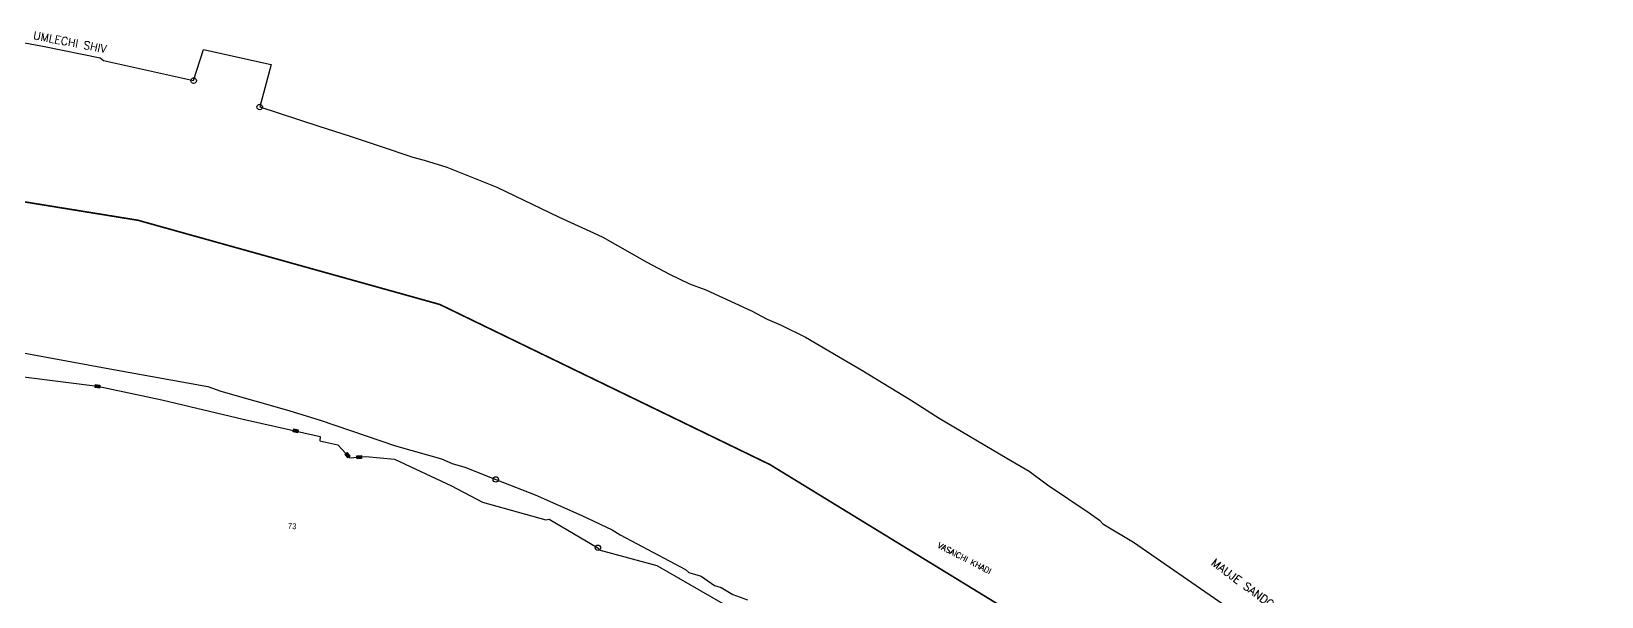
# Model space of a CAD drawing. Header units: metres. Extents: x 271592 to 276954, y 2137484 to 2140285.
# Drawn here: x 274428 to 276832, y 2139160 to 2140026 of the extents above; entities that cross this region are included whole.
import ezdxf

# ---------------------------------------------------------------- set-up
doc = ezdxf.new("R2010")
doc.units = ezdxf.units.M
doc.header["$LTSCALE"] = 0.3
doc.linetypes.add('DASHDOT', pattern=[1, 0.5, -0.25, 0, -0.25])
for name, color, linetype in [('OFF', 1, 'Continuous'), ('POLY_ROAD', 30, 'Continuous'), ('POLY_WATER', 4, 'Continuous'), ('SYM_STONE', 1, 'Continuous'), ('TEXT_MAPIN', 7, 'Continuous'), ('TEXT_MAPOUT', 7, 'Continuous'), ('TEXT_PARCEL', 7, 'Continuous'), ('V_BOUND_STREAM_LINE', 7, 'DASHDOT')]:
    doc.layers.add(name, color=color, linetype=linetype)
doc.styles.get("Standard").update_dxf_attribs({"font": 'simplex.shx'})
doc.styles.add('TEXT_MAP', font='', dxfattribs={"height": 1.8})
doc.styles.get('TEXT_MAP').set_extended_font_data('Kruti Dev 050')

# ---------------------------------------------------------------- blocks, each defined once
blk = doc.blocks.new('STONE')
at = {"layer": 'SYM_STONE'}
blk.add_circle((0, 0), 0.851, dxfattribs=at)
blk = doc.blocks.new('STONESQUAREFILLED')
blk.add_hatch(color=256).paths.add_polyline_path([(0.7, -0.48), (0.7, 0.48), (-0.7, 0.48), (-0.7, -0.48)])
blk.add_lwpolyline([(-0.7, 0.48), (0.7, 0.48), (0.7, -0.48), (-0.7, -0.48)], close=True)

msp = doc.modelspace()

# ---------------------------------------------------------------- linework, layer by layer
at = {"layer": 'OFF'}
msp.add_lwpolyline([(274691.3, 2139998), (274794.5, 2139975)], dxfattribs=at)
at = {"layer": 'POLY_ROAD'}
msp.add_lwpolyline([(274238.2, 2139503), (274302, 2139509), (274305.5, 2139510.5), (274528.7, 2139482), (274627.3, 2139461.2), (274753.9, 2139431.2), (274869.8, 2139405.3), (274869.3, 2139398.4), (274896.6, 2139392.1), (274915.3, 2139372.5), (274939.6, 2139374.3), (274983.8, 2139370.3), (275070.7, 2139329.3), (275118.1, 2139304.5), (275215.4, 2139277.2), (275220.2, 2139278.5), (275295, 2139234.6), (275298.6, 2139231), (275385, 2139207.5), (275520, 2139129.5), (275525.7, 2139060.8), (275419.5, 2139025.3), (275419.5, 2139025.3)], dxfattribs=at)
at = {"layer": 'POLY_WATER'}
for points in [[(274353.8, 2140019.9), (274447.5, 2140002.6), (274533, 2139985.3), (274538.2, 2139981.4), (274676, 2139950.5), (274691.3, 2139998)], [(274794.5, 2139975), (274777.1, 2139910.1), (274867.5, 2139880.8), (274914, 2139866), (274958.7, 2139851.3), (275011.5, 2139833.2), (275028.8, 2139828.7), (275063.8, 2139818.1), (275140.2, 2139787.4), (275235.7, 2139741.2), (275288.3, 2139717.1), (275302.7, 2139710.4), (275370.1, 2139672.4), (275404.8, 2139653.9), (275435.4, 2139639.3), (275460.3, 2139630), (275530, 2139597.8), (275554.1, 2139585), (275575.5, 2139575.7), (275612.7, 2139557.4), (275699.4, 2139506.7), (275773.6, 2139461.5), (275817.4, 2139433), (275921.2, 2139372), (275955.3, 2139351.8), (275983.3, 2139330.9), (276047.4, 2139288.3), (276062.9, 2139276.6), (276068, 2139271.3), (276115.2, 2139242.9), (276252.2, 2139148.3)], [(274409.3, 2139534.5), (274553.5, 2139507.6), (274697.7, 2139481.9), (274717.8, 2139474.8), (274821.7, 2139444.9), (274869.5, 2139430), (274985, 2139391), (275055.4, 2139371), (275071.7, 2139363.9), (275091.3, 2139358), (275138.7, 2139339.3), (275198.7, 2139315.5), (275270.3, 2139284), (275317, 2139262.2), (275329.2, 2139254.3), (275429.3, 2139201.3), (275434.3, 2139196.6), (275453, 2139191.2), (275473.3, 2139176.6), (275483.7, 2139173.5), (275501.4, 2139163), (275524, 2139154.5)]]:
    msp.add_lwpolyline(points, dxfattribs=at)
at = {"layer": 'V_BOUND_STREAM_LINE', "ltscale": 10, "const_width": 2.45}
msp.add_lwpolyline([(274280.5, 2139786.8), (274590.6, 2139736.5), (275053, 2139607.4), (275558.5, 2139362), (276125.9, 2139014.3), (276578.7, 2138548), (276830.3, 2138309.6), (276523.6, 2137800.1), (275838.6, 2138053.9), (275337.9, 2138289.4), (274899, 2138344.5), (274330.9, 2138386.6)], dxfattribs=at)

# ---------------------------------------------------------------- block references
at = {"layer": 'SYM_STONE'}
for name, p, xscale, yscale, zscale, rotation in [('STONE', (274676, 2139950.5), 4.900739516321015, 4.900739516321015, 4.900739516321015, 355.3574673996505), ('STONE', (274777.1, 2139910.1), 4.900739516321015, 4.900739516321015, 4.900739516321015, 355.3574673996505), ('STONESQUAREFILLED', (274528.7, 2139482), 4.900739516321016, 4.900739516321016, 4.900739516321016, 172.7230105909476), ('STONESQUAREFILLED', (274832.1, 2139413.7), 4.900739516321016, 4.900739516321016, 4.900739516321016, 347.4114539826485), ('STONESQUAREFILLED', (274911.5, 2139376.5), 4.900739516321016, 4.900739516321016, 4.900739516321016, 313.4870421236112), ('STONESQUAREFILLED', (274929.6, 2139373.6), 4.900739516321016, 4.900739516321016, 4.900739516321016, 4.420830214060187), ('STONE', (275138.7, 2139339.3), 4.900739516321015, 4.900739516321015, 4.900739516321015, 355.3574673996505), ('STONE', (275295, 2139234.6), 4.900739516321015, 4.900739516321015, 4.900739516321015, 355.3574673996505)]:
    msp.add_blockref(name, p, dxfattribs=dict(at, xscale=xscale, yscale=yscale, zscale=zscale, rotation=rotation))

# ---------------------------------------------------------------- texts
at = {"layer": 'TEXT_MAPIN'}
msp.add_text('VASAICHI KHADI', height=8.821, rotation=332.6252, dxfattribs=at).set_placement((275814.2, 2139235.4))
at = {"layer": 'TEXT_MAPOUT'}
for s, rotation, p in [('UMLECHI SHIV', 349.023, (274429.5, 2140014.3)), ('MAUJE SANDOOR CHI SHIV', 323.3756, (276233.1, 2139209.1))]:
    msp.add_text(s, height=12.252, rotation=rotation, dxfattribs=at).set_placement(p)
at = {"layer": 'TEXT_PARCEL', "style": 'TEXT_MAP'}
msp.add_text('73', height=8.82, rotation=355.3575, dxfattribs=at).set_placement((274820, 2139263.9))

doc.saveas('drawing.dxf')
